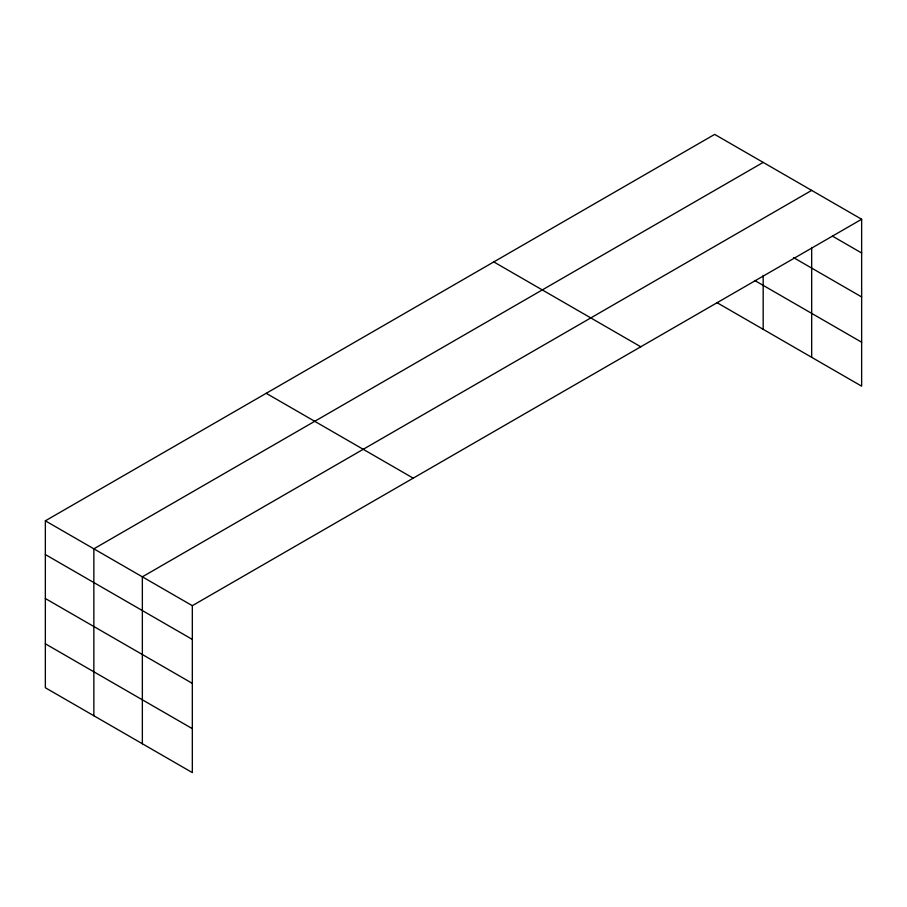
<?xml version="1.0" encoding="UTF-8"?>
<svg xmlns="http://www.w3.org/2000/svg" width="907" height="907" viewBox="0 0 907 907"><rect width="100%" height="100%" fill="white"/><g stroke="black" fill="none" stroke-linecap="round" stroke-linejoin="round"><path stroke-width="1.36" d="M811.674 247.486L811.674 357.324M717.097 302.711L861.65 386.178L861.65 219.256L714.671 134.395L45.35 520.822L45.35 687.744L192.329 772.605L192.329 605.683L45.35 520.822M763.172 162.398L93.852 548.826L93.852 715.748M811.674 190.402L142.354 576.829L142.354 743.751M192.329 605.683L861.65 219.256M832.399 236.103L861.65 252.996M793.489 257.588L861.65 296.94M754.681 280.467L861.65 342.222M493.793 261.919L640.773 346.78M266.227 393.309L413.207 478.159M45.35 554.562L192.329 639.424M45.35 598.518L192.329 683.368M45.35 643.8L192.329 728.65M763.172 275.467L763.172 329.32"/></g></svg>
